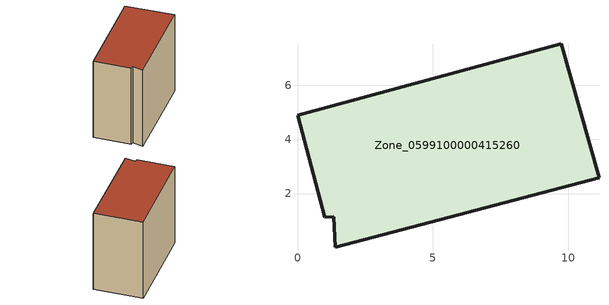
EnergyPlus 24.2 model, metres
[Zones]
Zone_0599100000415260
 floor ground (C_G): 1.33,1.15 1,1.12 0,4.89 9.74,7.53 11.13,2.58 1.39,0.02 z3.27
 wall outside (C_F): 11.13,2.58 9.74,7.53 0,4.89 1,1.12 1.33,1.15 1.39,0.02 11.13,2.58 z3.27:12.25
 roof outside (C_R): 1.33,1.15 1.39,0.02 11.13,2.58 9.74,7.53 0,4.89 1,1.12 z12.25
[BUILDING]
Pand.0599100000415260: North Axis=0; Terrain=City; Loads Convergence Tolerance Value=0.04; Temperature Convergence Tolerance Value=0.4; Solar Distribution=FullExterior; Maximum Number of Warmup Days=25; Minimum Number of Warmup Days=1
[Site:Location]
Rotterdam.The.Hague.AP_ZH_NLD Design_Conditions: Latitude=51.96; Longitude=4.45; Time Zone=1; Elevation=-4.5
[SITE:GROUNDTEMPERATURE:BUILDINGSURFACE]
18, 18, 18, 18, 18, 18, 18, 18, 18, 18, 18, 18
[MATERIAL] Thermal Absorptance=0.9; Solar Absorptance=0.7; Visible Absorptance=0.7
Name | Roughness | Thickness | Conductivity | Density | Specific Heat
G.TI.1992-2005 | MediumSmooth | 0.15 | 0.06 | 540 | 1210
F.TI.1992-2005 | Rough | 0.3 | 0.12 | 1920 | 840
R.TI.1992-2005 | MediumRough | 0.2 | 0.08 | 1500 | 1000
[CONSTRUCTION]
C_G: G.TI.1992-2005
C_F: F.TI.1992-2005
C_R: R.TI.1992-2005
[ZONE]
Zone_0599100000415260: Type=1; Multiplier=1; Ceiling Height=Autocalculate; Volume=Autocalculate; Floor Area=autocalculate; Part of Total Floor Area=Yes
[ZONEINFILTRATION:DESIGNFLOWRATE]
Infil_Zone_0599100000415260: Zone or ZoneList or Space or SpaceList=Zone_0599100000415260; Schedule=AlwaysOn; Design Flow Rate Calculation Method=Flow/Area; Flow Rate per Floor Area=0.0015; Constant Term Coefficient=1; Temperature Term Coefficient=0; Velocity Term Coefficient=0; Velocity Squared Term Coefficient=0
[HVACTEMPLATE:ZONE:IDEALLOADSAIRSYSTEM]
Zone_0599100000415260: Maximum Heating Supply Air Temperature=50; Minimum Cooling Supply Air Temperature=13; Maximum Heating Supply Air Humidity Ratio=0.0156; Minimum Cooling Supply Air Humidity Ratio=0.0077; Heating Limit=NoLimit; Cooling Limit=NoLimit; Dehumidification Control Type=ConstantSensibleHeatRatio; Cooling Sensible Heat Ratio=0.7; Dehumidification Setpoint=60; Humidification Control Type=None; Humidification Setpoint=30; Outdoor Air Method=None; Outdoor Air Flow Rate per Person=0.00944; Outdoor Air Flow Rate per Zone Floor Area=0; Outdoor Air Flow Rate per Zone=0; Demand Controlled Ventilation Type=None; Outdoor Air Economizer Type=NoEconomizer; Heat Recovery Type=None; Sensible Heat Recovery Effectiveness=0.7; Latent Heat Recovery Effectiveness=0.65
[ZONECONTROL:THERMOSTAT]
ThermostatControl_Zone_0599100000415260: Zone or ZoneList=Zone_0599100000415260; Control Type Schedule=DualSetpointControlType; Control 1=Thermostat_Zone_0599100000415260; Temperature Difference Between Cutout And Setpoint=0
[THERMOSTATSETPOINT:DUALSETPOINT]
Thermostat_Zone_0599100000415260: Heating Setpoint Temperature Schedule=HeatingSetpoint_Zone_0599100000415260; Cooling Setpoint Temperature Schedule=CoolingSetpoint_Zone_0599100000415260
[SCHEDULE:COMPACT]
HeatingSetpoint_Zone_0599100000415260: Through: 12/31, For: AllDays, Until: 24:00, 21
CoolingSetpoint_Zone_0599100000415260: Through: 12/31, For: AllDays, Until: 24:00, 24
DualSetpointControlType: Through: 12/31, For: AllDays, Until: 24:00, 4
AlwaysOn: Through: 12/31, For: AllDays, Until: 24:00, 1
